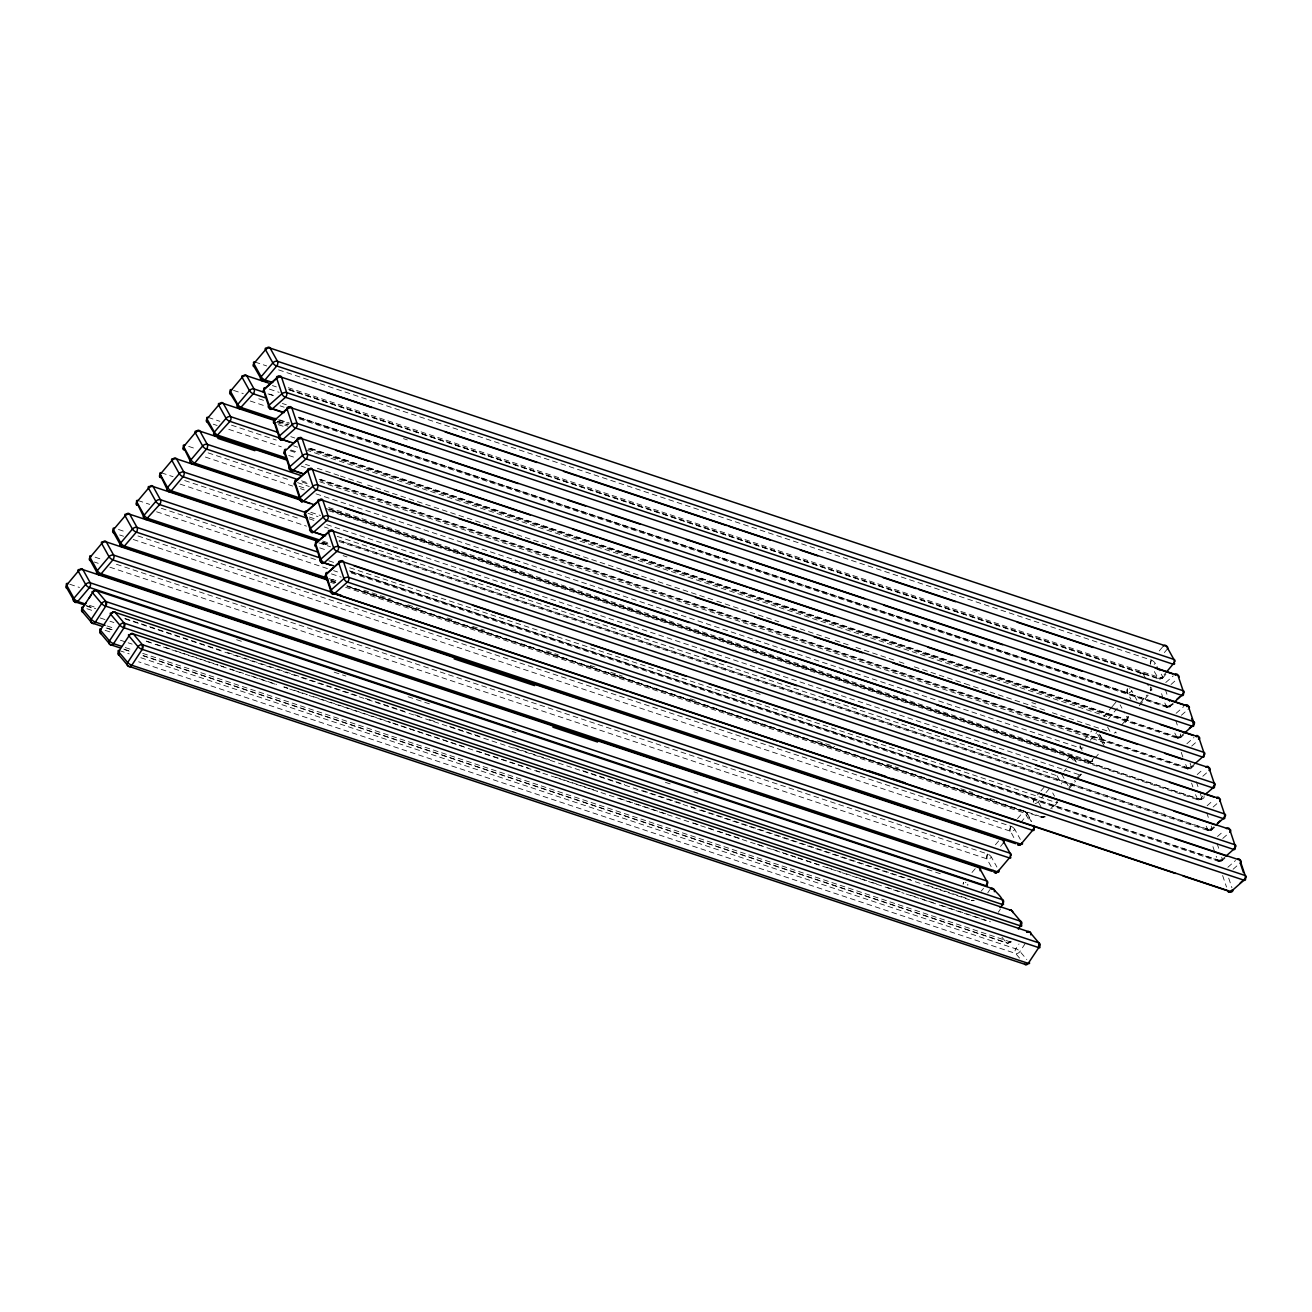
<?xml version="1.0" encoding="UTF-8"?>
<svg xmlns="http://www.w3.org/2000/svg" width="1312" height="1312" viewBox="0 0 1312 1312"><rect width="100%" height="100%" fill="white"/><g stroke="black" fill="none" stroke-linecap="round" stroke-linejoin="round"><path stroke-width="0.75" stroke-dasharray="5 3.75" d="M142.696 653.36L1010.01 941.786A3.51 0.984 33.3 0 0 1011.322 941.376M1166.942 707.414L1168.943 706.824A3.51 1.738 48.5 0 0 1170.517 704.905L1168.582 699.132M1185.687 731.965L1179.291 737.623A3.51 1.738 48.5 0 0 1180.866 735.704L1178.93 729.931M1194.756 763.896L1189.623 768.422A3.51 1.738 48.5 0 0 1191.214 766.503L1189.279 760.73M1204.236 796.581C1205.252 798.992 1196.642 800.615 1199.037 799.779L1199.972 799.221A3.51 1.738 48.5 0 0 1201.562 797.302L1206.679 792.776M1227.064 855.162L1220.668 860.82A3.51 1.738 48.5 0 0 1222.243 858.901L1220.308 853.128M1033.298 802.354L1034.414 798.614L1039.612 792.464M1080.137 745.675L1083.187 753.006M1150.312 663.888L1151.428 660.166L276.373 369.148M1088.96 762.157L1091.174 761.124A3.51 1.361 40.2 0 0 1092.371 759.599A3.51 2.263 -29.1 0 1 1087.779 761.239L329.132 508.941M140.794 657.706L1015.849 948.855L1018.981 943.984M1127.648 719.501L1128.435 716.68M1151.772 690.374L1151.788 688.751A3.51 2.263 -29.1 0 1 1150.87 690.374L1147.213 683.782M328.64 507.531L1091.092 761.255L1095.077 756.516M298.431 417.675L1165.728 706.102A3.51 2.329 -71.6 0 0 1168.943 706.824L1175.339 701.166M325.917 508.531L1199.972 799.32L1206.384 793.563M1151.362 660.28L1151.428 660.166A3.51 1.361 40.2 0 1 1155.249 663.347L1162.563 676.533A3.51 1.361 40.2 0 1 1161.382 678.042L1159.513 679.108L1162.645 678.074M1010.01 941.918L1010.01 941.786A3.51 2.329 -71.6 0 1 1006.534 942.672L143.106 655.541M1019.539 958.088L1015.636 953.463A3.51 2.329 -71.6 0 1 1015.865 948.724L1015.865 948.724A3.51 0.984 33.3 0 1 1019.998 951.479L1026.82 959.58M1168.943 706.824L297.758 417.101M308.779 448.474L1176.077 736.901A3.51 2.329 -71.6 0 0 1179.291 737.623L308.107 447.9M319.111 479.274L1186.425 767.7A3.51 2.329 -71.6 0 0 1189.623 768.422L320.39 479.339M350.156 571.671L1217.454 860.098A3.51 2.329 -71.6 0 0 1220.668 860.82L349.484 571.097M1091.174 761.124L1091.174 761.124A3.51 2.329 -71.6 0 1 1087.779 761.239L1085.942 757.942M1179.291 737.623L1177.389 738.246L1180.669 737.524M1199.972 799.221L1199.972 799.221A3.51 2.329 -71.6 0 1 1196.774 798.5L329.46 510.073M963.123 884.124L963.516 882.812M1127.32 688.98L1127.254 692.67L1130.911 699.263M1189.623 768.422L1187.639 769.012M1220.668 860.82L1218.766 861.443L1222.046 860.721M1081.318 774.178L1076.89 779.558M1057.816 802.042L1052.191 808.782M987.608 853.997L986.837 858.819L993.25 870.364M987.723 892.914L989.806 889.766M998.301 912.266L1000.384 909.118M1025.18 943.59L1019.998 951.479A3.51 2.444 -40.2 0 1 1015.636 953.463L138.629 661.806M1011.306 941.786L1007.403 943.23L141.794 655.36M1034.332 798.746L349.5 570.835M972.012 872.464L975.915 867.839M995.414 844.764L999.318 840.156M1017.522 818.622L1022.835 812.341A3.51 2.329 -71.6 0 1 1026.115 812.341L1031.609 822.23M1040.924 790.923L1044.828 786.314M1067.181 759.845L1069.624 756.958M1085.122 738.623L1091.748 730.768M1112.428 706.315L1104.524 715.663L307.385 450.41M1112.822 705.856L1116.332 701.69M1159.234 650.932L1163.137 646.308M1000.531 846.42L1003.122 843.337M1020.687 822.575L1026.525 815.654A3.51 2.263 -29.1 0 0 1026.115 812.341L347.024 586.497M1044.729 794.104L1038.235 801.796A3.51 2.263 -29.1 0 1 1034.791 803.567M1046.025 792.579L1049.928 787.954M1063.966 771.341L1066.312 768.57M1090.239 740.263L1096.734 732.572M1108.443 718.73L1117.545 707.955M1164.351 652.572L1166.942 649.506M981.212 891.143L983.541 888.372M1050.764 808.832L1056.094 802.518A3.51 2.329 -71.6 0 0 1056.767 801.534M1068.936 787.43L1074.807 780.378M1075.955 779.131L1080.662 773.44M1121.612 724.995L1127.467 718.058A3.51 2.263 -29.1 0 0 1128.205 716.598M1140.472 702.674L1147.082 694.966M1167.254 670.99L1161.382 678.042A3.51 2.329 -71.6 0 1 1159.513 679.108M1069.083 788.791L1075.594 781.099M1095.094 758.024L1098.997 753.4M1124.991 722.633L1127.598 719.55M1139.292 705.708L1148.394 694.95M1162.694 678.042L1166.598 673.4M1092.486 761.108L1090.026 762.272L1087.779 761.239M1127.418 716.713A3.51 2.329 -71.6 0 1 1126.27 719.583L307.484 447.294M326.639 524.603L1079.579 774.851A3.51 2.329 -71.6 0 0 1080.17 773.85M349.812 567.784L1056.176 802.534A3.51 1.361 40.2 0 0 1057.57 801.927M1079.596 774.851L1079.579 774.851A3.51 1.361 40.2 0 0 1080.924 774.08M1069.526 757.073L1069.526 757.073A3.51 1.361 40.2 0 1 1073.331 760.271A3.51 2.263 -29.1 0 0 1072.921 756.958A3.51 2.329 -71.6 0 0 1069.526 757.073L1069.69 757.04M1045.402 816.769L1042.253 817.573M1210.205 830.119L1216.716 824.362M1165.761 682.519L1173.305 675.86M1171.042 684.47L1175.585 680.436M1173.207 704.183L1167.91 707.578M1176.11 713.318L1183.785 706.528M1181.39 715.27L1188.492 708.972M1180.702 737.492L1183.539 734.982M1186.884 743.74L1193.986 737.459M1191.722 746.069L1197.561 740.903M1193.887 765.782L1190.312 768.799L1187.721 769.045L320.308 480.569M1197.216 774.539L1203.202 769.258M1202.792 776.245L1209.188 770.57M1207.138 805.716L1213.534 800.058M1213.124 807.044L1216.962 803.633M1214.584 827.38L1210.992 830.398L1208.319 830.611M1217.487 836.515L1223.883 830.857M1222.768 838.466L1229.869 832.169M1222.079 860.688L1224.916 858.179M1227.835 867.314L1235.51 860.524M1233.1 869.266L1240.217 862.968M1044.368 816.507L1041.63 817.343L348.074 586.694M1126.27 719.583L1126.27 719.583A3.51 1.361 40.2 0 0 1127.467 718.058L1123.81 711.481M1139.882 673.925L1139.882 674.024A3.51 2.329 -71.6 0 1 1143.129 673.892A3.51 2.263 -29.1 0 1 1144.277 675.729M974.357 900.409L971.733 900.557M990.527 921.762L989.412 921.696M339.07 541.528L1208.434 830.644L1210.32 830.02A3.51 1.738 48.5 0 0 1211.894 828.102L1209.959 822.329M1167.631 707.562L297.693 418.331M971.421 900.409L973.258 900.344A3.51 2.329 -71.6 0 1 971.323 900.344M1167.04 707.447L1164.433 702.248M1208.418 830.644L1205.81 825.445M255.02 362.046L266.697 365.933M288.246 387.68L1161.448 678.14M288.558 389.205L1157.971 678.173A3.51 2.329 -71.6 0 0 1158.742 678.944L712.367 530.474M289.28 389.762L710.432 529.818M289.411 389.976L1143.129 673.892L1145.868 678.829M272.42 385.58L276.373 386.892M269.403 389.106L279.128 392.337M269.567 394.125L273.486 395.42M403.456 438.651L407.327 439.93M268.042 393.879L273.88 395.814M282.375 403.473L286.328 404.785M233.552 390.386L243.294 393.616M258.776 398.782L264.68 400.734M280.128 405.867L284.114 407.196M250.248 401.013L265.844 406.212M298.742 417.15L1127.254 692.67A3.51 2.263 -29.1 0 0 1131.846 691.03L1137.34 700.92M279.735 419.906L289.476 423.136M278.439 419.889L288.23 423.153M278.685 421.382L288.722 424.563M277.472 421.316L287.131 424.53M277.652 421.529L287.492 424.809M276.307 422.333L287.836 426.17M278.374 424.678L286.164 427.269M290.788 436.65L294.806 437.995M308.041 449.13L1177.405 738.246L1174.781 733.047M208.214 417.429L219.891 421.316M231.502 425.17L276.274 440.061M293.593 445.818L297.66 447.179M213.266 424.202L217.152 425.498M228.78 429.352L281.326 446.834M290.87 450L298.824 452.656M290.083 450.705L297.873 453.296M288.722 455.477L294.56 457.412M1031.855 702.609L1035.726 703.904M305.483 464.366L309.55 465.711M317.34 468.302L338.726 475.42M340.398 475.977L363.686 483.718M367.573 485.014L714.876 600.502M716.811 601.158L778.902 621.806M791.792 626.086L833.235 639.862M835.17 640.518L848.175 644.848M855.949 647.423L897.26 661.166M899.196 661.806L906.969 664.397M914.284 666.824L964.845 683.634M965.173 683.749L1044.729 710.202M1052.355 712.744L1108.755 731.489M301.284 466.121L305.401 467.498M319.784 481.766L1103.654 742.444A3.51 2.263 -29.1 0 1 1104.507 743.018M301.53 480.782L307.582 482.8M302.367 482.144L310.157 484.735M188.698 446.408L196.488 448.999M208.1 452.87L289.591 479.962M297.594 482.636L309.255 486.506M299.07 486.276L306.86 488.868M205.377 457.052L292.691 486.08M300.448 488.671L304.335 489.95M315.979 493.837L1080.448 748.053A3.51 2.263 -29.1 0 0 1083.056 747.84M330.411 509.532L1072.265 756.253L1073.872 757.68M328.672 510.696L1198.086 799.844L1195.478 794.646M310.78 512.303L320.505 515.534M308.025 513.336L318.012 516.649M309.419 517.076L317.192 519.667M309.173 518.798L315.29 520.831M161.409 472.812L173.086 476.699M184.697 480.553L299.464 518.732M324.392 527.014L328.279 528.31M180.039 484.095L306.467 526.145M337.2 536.362L1057.046 775.753A3.51 2.263 -29.1 0 0 1059.194 775.687M339.136 540.298L1210.32 830.02A3.51 2.329 -71.6 0 1 1207.106 829.299L339.808 540.872M322.703 541.036L330.46 543.611M323.178 542.446L329.361 544.496M322.457 542.364L330.181 544.939M321.916 542.676L330.066 545.382M321.112 543.102L328.902 545.694M318.882 542.922L330.542 546.809M319.751 547.875L325.589 549.81M343.104 555.632L346.991 556.928M747.545 690.145L760.206 694.343M328.836 560.814L334.658 562.75M138.006 500.512L149.683 504.382M161.294 508.252L318.849 560.65M351.354 572.967L1218.782 861.443L1216.158 856.244M156.636 511.795L331.674 569.998M333.625 570.654L337.512 571.934M331.46 573.902L341.186 577.132M332.034 579.314L335.938 580.609M328.787 578.543L336.577 581.118M363.801 590.17L391.025 599.223M407.95 604.865L420.184 608.932M447.408 617.985L455.182 620.576M472.681 626.398L484.358 630.268M546.579 650.965L558.24 654.836M590.334 665.512L596.156 667.447M610.752 672.302L622.413 676.188M690.473 698.82L696.295 700.756M817.36 741.018L834.809 746.823M886.863 764.125L898.523 768.012M960.745 788.709L972.422 792.579M989.92 798.401L997.792 801.025M330.821 580.462L336.643 582.397M346.794 585.775L1039.022 815.982M331.903 580.986L335.757 582.266M347.352 586.12L1025.574 811.652L1027.066 813.063M330.69 580.904L334.544 582.2M331.493 581.347L335.38 582.626M330.476 582.249L334.363 583.545M345.564 587.268L1022.72 812.456A3.51 1.361 40.2 0 1 1026.525 815.654L1030.199 822.247M118.49 529.49L124.328 531.426M137.94 535.952L1011.011 826.314L1009.896 830.037L1013.897 837.728M119.654 534.968L123.558 536.264M133.234 539.478L1010.24 831.136A3.51 2.263 -29.1 0 0 1014.832 829.496L1020.326 839.385M95.087 557.174L100.926 559.125M116.424 564.275L985.673 853.358M94.3 562.012L98.203 563.307M109.831 567.178L986.837 858.819A3.51 2.263 -29.1 0 0 991.429 857.179L996.923 867.068M69.749 584.234L79.474 587.464M236.603 639.715L242.425 641.65M334.199 672.17L345.86 676.057M408.098 696.754L430.631 704.249M512.123 731.342L516.01 732.637M665.414 782.329L671.236 784.264M693.933 791.808L697.82 793.104M927.272 869.397L942.869 874.596M89.396 605.34L95.251 607.292M86.002 605.472L95.743 608.702M124.804 618.362L220.186 650.096M227.632 652.572L358.242 696M365.392 698.378L373.149 700.969M375.101 701.608L408.081 712.58M414.641 714.761L422.415 717.336M429.418 719.681L437.191 722.256M449.639 726.389L481.816 737.098M513.812 747.742L549.728 759.681M582.708 770.652L624.643 784.592M642.847 790.66L683.601 804.207M690.752 806.585L694.638 807.88M701.067 810.012L910.61 879.696M927.978 885.469L968.814 899.048M86.608 606.16L94.333 608.735M125.247 619.002L299.12 676.828M301.055 677.468L747.315 825.888M749.25 826.527L969.486 899.77M86.904 608.719L92.742 610.67M100.253 617.985L108.076 620.592M109.962 621.216L113.898 622.528M107.026 625.955L112.881 627.907M107.42 628.136L113.291 630.088M146.222 641.043L153.996 643.618M155.931 644.274L163.852 646.898M165.624 647.488L173.561 650.129M175.513 650.785L218.022 664.922M219.957 665.561L223.844 666.857M229.961 668.89L237.734 671.482M239.686 672.121L243.573 673.417M251.002 675.893L276.619 684.405M283.982 686.848L287.869 688.144M294.134 690.227L307.27 694.606M313.568 696.688L390.697 722.338M392.649 722.994L464.432 746.872M476.912 751.005L528.457 768.16M536.231 770.734L540.101 772.03M555.632 777.196L597.468 791.103M619.658 798.483L666.217 813.965M693.392 823.001L701.149 825.592M708.3 827.97L716.073 830.545M718.025 831.201L739.952 838.483M757.418 844.305L765.175 846.88M772.473 849.307L780.246 851.898M782.198 852.538L796.22 857.195M798.155 857.851L819.131 864.821M826.921 867.412L834.694 870.004M836.63 870.643L844.42 873.234M846.355 873.874L854.145 876.465M856.08 877.105L860.246 878.499M862.197 879.138L869.954 881.73M871.89 882.369L879.647 884.944M887.191 887.453L902.935 892.685M910.528 895.21L918.302 897.802M920.253 898.458L933.98 903.017M941.639 905.559L986.362 920.434M106.19 627.989L113.914 630.564M146.764 641.486L233.7 670.399M235.619 671.039L243.36 673.614M245.278 674.253L276.192 684.536M283.917 687.111L287.787 688.39M289.722 689.03L307.106 694.819M309.042 695.458L316.766 698.033M318.701 698.673L764.962 847.076M766.897 847.716L795.876 857.359M797.811 857.999L840.32 872.136M842.238 872.775L849.979 875.35M851.898 875.99L904.066 893.341M906.002 893.98L987.132 920.958M105.124 630.318L110.962 632.253M120.409 640.223L126.28 642.175M128.166 642.798L132.118 644.11M125.247 647.538L131.102 649.489M123.705 649.079L131.512 651.67M124.41 649.588L132.135 652.146M119.458 650.604L129.183 653.852M1142.145 673.023L1144.08 674.614M1104.655 715.663L1103.933 716.664A3.51 2.329 -71.6 0 1 1104.622 715.548L1104.622 715.548A3.51 1.361 40.2 0 1 1106.623 716.696M1187.737 769.045L1184.49 761.928M1154.314 671.58L1158.644 678.878M1041.63 817.343L1040.974 816.622A3.51 2.329 -71.6 0 0 1044.155 816.736M1001.974 937.276L1006.534 942.672A3.51 2.444 -40.2 0 0 1010.338 941.376M1120.136 704.888L1121.973 708.185M1107.508 726.963L1110.264 731.899M1100.096 735.048L1104.671 743.297M1099.079 734.212L1103.654 742.444A3.51 2.329 -71.6 0 1 1103.851 742.92M1097.652 734.228L1104.064 745.757M1073.938 757.795L1076.693 762.748M1072.921 756.958L1076.578 763.551M1061.638 774.113L1068.05 785.642M1057.046 775.753L1061.621 783.986M1052.683 792.907L1054.52 796.204M1040.974 806.749L1038.235 801.796A3.51 1.361 40.2 0 0 1034.414 798.614A3.51 2.329 -71.6 0 0 1033.266 801.878M1027.132 813.178L1031.724 821.427M1151.428 660.166L1151.428 660.166A3.51 2.329 -71.6 0 0 1150.362 664.2M1165.351 689.505L1167.286 695.278M1175.7 720.304L1177.635 726.077M1196.38 781.903L1198.971 789.611M1199.611 791.53L1201.562 797.302A3.51 1.984 -18.6 0 1 1196.774 798.5M1206.728 812.702L1209.32 820.41M1217.077 843.501L1219.012 849.274M1228.704 878.154L1231.935 887.781M1163.154 698.394L1160.562 690.702A3.51 1.984 -18.6 0 0 1161.153 690.834M1181.243 752.301L1183.834 759.992M1191.591 783.1L1192.887 786.938M1212.928 846.617L1215.519 854.325M1222.62 875.498L1226.507 887.043M1080.448 748.053A3.51 2.329 -71.6 0 1 1080.071 746.167M1162.563 676.533A3.51 2.263 -29.1 0 1 1157.971 678.173M1155.249 663.347A3.51 2.263 -29.1 0 1 1154.15 664.298M1191.214 766.503A3.51 1.984 -18.6 0 1 1186.425 767.7M1211.894 828.102A3.51 1.984 -18.6 0 1 1207.106 829.299M1170.517 704.905A3.51 1.984 -18.6 0 1 1165.728 706.102M1116.069 733.064A3.51 1.361 40.2 0 0 1115.774 731.916A3.51 2.263 -29.1 0 1 1114.232 733.113M1222.243 858.901A3.51 1.984 -18.6 0 1 1217.454 860.098M1127.254 692.67A3.51 2.329 -71.6 0 1 1127.402 688.816M1150.46 687.062A3.51 2.329 -71.6 0 1 1150.378 690.768M1129.583 688.669A3.51 1.361 40.2 0 1 1129.993 688.964M1131.37 690.342A3.51 1.361 40.2 0 1 1131.846 691.03M1150.722 687.176A3.51 2.263 -29.1 0 1 1151.313 687.636M1180.866 735.704A3.51 1.984 -18.6 0 1 1176.077 736.901M986.837 858.819A3.51 2.329 -71.6 0 1 987.329 854.391M988.592 854.456A3.51 1.361 40.2 0 1 991.429 857.179M967.6 885.305A3.51 2.263 -29.1 0 0 968.026 884.878A3.51 1.361 40.2 0 0 967.551 884.173M965.37 882.254A3.51 1.361 40.2 0 1 965.911 882.615M963.156 883.96A3.51 2.329 -71.6 0 1 963.746 882.369M1010.24 831.136A3.51 2.329 -71.6 0 1 1010.814 826.56M1011.585 826.544A3.51 1.361 40.2 0 1 1014.832 829.496M1042.646 816.687A3.51 2.263 -29.1 0 1 1041.351 816.72"/><path stroke-width="1.5" d="M1000.088 907.576C1007.764 900.803 997.333 894.03 993.282 888.88L96.875 590.761A3.51 2.329 -71.6 0 0 93.398 591.663L93.398 591.663A3.51 0.984 33.3 0 0 92.512 592.745L82.131 608.538A3.51 2.444 -40.2 0 0 82.787 612.179L91.906 622.97L101.614 626.201M278.292 376.396L278.324 376.478A3.51 2.329 -71.6 0 1 281.522 377.216L286.705 392.616A3.51 2.329 -71.6 0 1 285.344 397.388L272.535 408.721L270.649 409.344L269.321 407.983A3.51 1.984 -18.6 0 1 269.108 405.129L263.942 389.73A3.51 1.738 48.5 0 1 265.516 387.811L278.324 376.478A3.51 1.738 48.5 0 0 276.734 378.397L263.942 389.73A3.51 1.984 -18.6 0 0 264.155 392.583A3.51 2.329 -71.6 0 1 264.335 389.566M289.05 446.9L299.005 438.077A3.51 1.738 48.5 0 0 297.43 439.996L284.622 451.328A3.51 1.984 -18.6 0 0 284.835 454.182L289.362 467.662M336.118 565.062L340.382 561.274A3.51 1.738 48.5 0 0 338.808 563.192L325.999 574.525A3.51 1.984 -18.6 0 0 326.048 577.313M1228.098 891.504A3.51 2.329 -71.6 0 0 1231.017 891.619L334.478 593.598L347.418 582.069L1243.94 880.188L1231.017 891.619A3.51 1.738 48.5 0 0 1232.591 889.7M136.924 502.939L144.566 518.519L146.091 519.454L159.752 504.431A3.51 2.329 -71.6 0 0 160.441 499.724L153.11 486.539A3.51 2.329 -71.6 0 0 149.716 486.67A3.51 1.361 40.2 0 0 148.518 488.179L136.809 502.037A3.51 2.263 -29.1 0 0 137.235 505.333M160.326 475.256L167.05 489.179M183.729 447.556L190.453 461.48M126.624 514.025A3.51 2.329 -71.6 0 0 126.313 514.353L126.313 514.353A3.51 1.361 40.2 0 0 125.116 515.878L113.406 529.72A3.51 2.263 -29.1 0 0 113.488 532.885M270.059 383.53L246.722 375.773A3.51 2.329 -71.6 0 0 243.327 375.888L243.327 375.888A3.51 1.361 40.2 0 0 242.13 377.413L249.46 390.599A3.51 1.361 40.2 0 0 253.265 393.78L264.942 397.667M103.812 541.282A3.51 2.329 -71.6 0 1 106.305 541.922L113.636 555.107A3.51 2.329 -71.6 0 1 112.848 559.929L1009.387 857.933L997.563 871.89A3.51 1.361 40.2 0 0 998.76 870.364A3.51 2.263 -29.1 0 1 997.661 871.316M1022.294 842.927A3.51 1.361 40.2 0 1 1020.966 844.206L1033.856 828.84A3.51 2.263 -29.1 0 0 1034.135 828.479M93.398 591.663L95.186 590.236L96.875 590.761L105.977 601.568L1002.384 899.671A3.51 2.444 -40.2 0 1 1003.04 903.312A3.51 0.984 33.3 0 1 1002.155 904.411L105.764 606.16L95.382 622.085A3.51 2.329 -71.6 0 1 91.906 622.97A3.51 2.444 -40.2 0 1 91.25 619.33L82.131 608.538A3.51 0.984 33.3 0 1 83.017 607.44L83.017 607.44A3.51 2.329 -71.6 0 0 82.426 608.67M1018.309 929.158L1020.506 925.878L123.984 627.759L113.488 643.798M319.144 539.855L171.249 490.819L183.073 476.732A3.51 2.329 -71.6 0 0 183.844 472.041L176.513 458.856A3.51 2.329 -71.6 0 0 173.512 458.56M297.857 479.569L206.476 449.048L194.652 463.136L299.759 497.937M1184.982 732.588L1192.231 726.208L295.692 428.073L282.752 439.602L292.609 442.751M307.238 518.158L183.073 476.732A3.51 1.361 40.2 0 1 179.252 473.681L171.921 460.496A3.51 1.361 40.2 0 1 172.528 458.839M112.438 612.31L111.618 613.245A3.51 0.984 33.3 0 0 110.733 614.344L100.352 630.121A3.51 2.444 -40.2 0 0 101.008 633.762L110.126 644.569L119.835 647.8M105.682 606.21L105.747 606.308A3.51 0.984 33.3 0 1 101.631 603.553L92.512 592.745A3.51 2.444 -40.2 0 1 96.875 590.761M121.376 646.258L113.603 643.667A3.51 2.329 -71.6 0 1 110.126 644.569A3.51 2.444 -40.2 0 1 109.47 640.912L119.851 625.135A3.51 2.444 -40.2 0 1 124.197 623.151L123.968 627.89A3.51 0.984 33.3 0 1 119.851 625.135L110.733 614.344A3.51 2.444 -40.2 0 1 115.095 612.36L1011.503 910.462L1020.605 921.254L1020.375 926.01A3.51 2.329 -71.6 0 0 1020.605 921.254L124.197 623.151L115.095 612.36L113.39 611.818M264.171 390.058L264.155 392.583M997.628 871.972L995.693 872.956L994.168 872.004A3.51 2.329 -71.6 0 0 997.563 871.89L101.155 573.787A3.51 1.361 40.2 0 1 97.334 570.589L90.02 557.42A3.51 1.361 40.2 0 1 91.2 555.894L90.512 557.01A3.51 2.329 -71.6 0 1 91.2 555.894L91.2 555.894M1021.015 844.288L1019.096 845.256L1017.571 844.321A3.51 2.329 -71.6 0 0 1020.966 844.206L124.427 546.054L136.35 532.114A3.51 2.329 -71.6 0 0 137.038 527.424L129.708 514.238A3.51 2.329 -71.6 0 0 127.149 513.632M183.664 448.064A3.51 2.329 -71.6 0 0 184.041 449.95A3.51 2.263 -29.1 0 1 183.614 446.654L196.521 431.271A3.51 2.329 -71.6 0 1 199.916 431.156L207.247 444.342A3.51 2.329 -71.6 0 1 206.46 449.163L206.46 449.163A3.51 1.361 40.2 0 1 202.655 445.982L195.324 432.796A3.51 1.361 40.2 0 1 196.177 431.189M1029.264 962.483A3.51 0.984 33.3 0 1 1028.231 963.369L1038.727 947.608L142.221 649.342L131.708 665.397M295.758 428.073L295.676 428.188A3.51 1.738 48.5 0 1 292.248 424.596L287.082 409.196A3.51 1.738 48.5 0 1 288.656 407.278L282.26 412.952M111.684 613.098L111.618 613.245A3.51 2.329 -71.6 0 1 112.225 612.507M1231.017 891.619L1228.327 891.783M1027.066 932.012L1029.723 932.045L1038.825 942.852A3.51 2.329 -71.6 0 1 1038.596 947.592L1038.825 942.852L142.418 644.733A3.51 2.329 -71.6 0 1 142.188 649.489L142.418 644.733L133.316 633.942L130.659 633.909M105.977 601.568A3.51 2.329 -71.6 0 1 105.747 606.308L105.977 601.568A3.51 2.444 -40.2 0 0 101.631 603.553L91.25 619.33A3.51 0.984 33.3 0 0 95.382 622.085L105.108 625.316M123.918 627.776L123.968 627.89A3.51 2.329 -71.6 0 0 124.197 623.151M142.27 649.342L142.188 649.489A3.51 0.984 33.3 0 1 138.055 646.718L128.953 635.926A3.51 0.984 33.3 0 1 129.248 634.68M274.52 420.857L275.864 418.61A3.51 1.738 48.5 0 0 274.274 420.529A3.51 1.984 -18.6 0 0 274.503 423.382L279.669 438.782L280.998 440.143L282.884 439.52A3.51 1.738 48.5 0 1 279.456 435.928L274.274 420.529L287.082 409.196A3.51 1.984 -18.6 0 1 291.871 408.016L1188.278 706.118A3.51 1.984 -18.6 0 1 1189.328 707.808M295.2 482.455L296.545 480.208A3.51 2.329 -71.6 0 0 295.315 482.127M299.07 437.978L299.005 438.077A3.51 2.329 -71.6 0 1 302.219 438.815L1198.627 736.918L1203.793 752.317A3.51 1.984 -18.6 0 1 1204.006 755.171A3.51 1.738 48.5 0 1 1202.432 757.09L1195.314 763.387M67.109 584.709L67.798 583.578M230.912 390.861L231.617 389.746A3.51 1.361 40.2 0 0 230.42 391.255A3.51 2.263 -29.1 0 0 230.846 394.568L239.702 408.688L253.265 393.78A3.51 2.329 -71.6 0 0 254.052 388.959L246.722 375.773A3.51 2.263 -29.1 0 0 242.13 377.413M254.315 363.178L255.02 362.046A3.51 2.329 -71.6 0 0 254.561 362.719M84.05 605.865L86.133 602.7M89.249 597.977L91.315 594.812M101.09 629.022L101.237 629.022A3.51 0.984 33.3 0 0 100.352 630.121L109.47 640.912A3.51 0.984 33.3 0 0 113.603 643.667L113.439 643.7M1002.155 904.411L1002.319 904.362A3.51 2.329 -71.6 0 0 1002.384 899.671M265.516 387.811L264.712 388.795A3.51 2.329 -71.6 0 1 265.516 387.811L265.352 387.844M316.438 542.791L317.242 541.807M326.77 573.59L333.264 567.571M78.343 571.114L66.617 585.103A3.51 2.263 -29.1 0 0 67.027 588.416L75.014 602.306L77.752 601.47L89.544 587.497L985.853 885.731A3.51 2.329 -71.6 0 0 986.64 880.91L979.31 867.724A3.51 2.329 -71.6 0 0 978.637 867.002M173.118 458.97L160.212 474.337A3.51 2.263 -29.1 0 0 160.638 477.65A3.51 2.329 -71.6 0 1 160.277 475.584M273.88 420.283L223.319 403.473A3.51 2.329 -71.6 0 0 219.924 403.588L207.017 418.954A3.51 2.263 -29.1 0 0 207.444 422.267L216.3 436.388L229.961 421.349L280.424 438.29M242.146 377.282L230.42 391.255L237.751 404.44A3.51 1.361 40.2 0 0 241.572 407.638L276.57 419.266M1167.221 671.121L1174.273 662.675M254.872 362.128L255.02 362.046A3.51 1.361 40.2 0 0 253.823 363.572A3.51 2.263 -29.1 0 0 254.249 366.884L262.236 380.775L264.975 379.939L276.766 365.966L1173.076 664.2A3.51 2.329 -71.6 0 0 1173.863 659.378L1166.532 646.193L270.124 348.09A3.51 2.329 -71.6 0 0 266.73 348.205L266.73 348.205A3.51 1.361 40.2 0 0 265.532 349.73L253.823 363.572L261.154 376.757A3.51 1.361 40.2 0 0 264.975 379.939L272.748 382.53M231.47 389.812L231.502 389.861A3.51 2.329 -71.6 0 0 231.24 390.271M184.812 445.129L184.812 445.129A3.51 1.361 40.2 0 0 183.614 446.654L190.945 459.823A3.51 1.361 40.2 0 0 194.766 463.021L192.897 464.071L191.372 463.136A3.51 2.263 -29.1 0 1 190.945 459.823L202.655 445.982A3.51 2.263 -29.1 0 1 207.247 444.342L300.579 475.387M161.261 472.894L161.409 472.812A3.51 1.361 40.2 0 0 160.212 474.337L167.542 487.523A3.51 1.361 40.2 0 0 171.364 490.704L171.364 490.704A3.51 2.329 -71.6 0 1 167.969 490.819A3.51 2.263 -29.1 0 1 167.542 487.523L179.252 473.681A3.51 2.263 -29.1 0 1 183.844 472.041L304.4 512.123M1174.519 663.249A3.51 1.361 40.2 0 1 1173.076 664.2L1173.207 664.102M1033.446 825.527A3.51 2.329 -71.6 0 1 1032.659 830.348L136.35 532.114A3.51 1.361 40.2 0 1 132.446 529.064L125.116 515.878A3.51 2.263 -29.1 0 1 129.708 514.238L328.049 580.199M986.001 885.731L985.853 885.731A3.51 1.361 40.2 0 0 987.28 884.714M241.408 407.704L241.572 407.638A3.51 2.329 -71.6 0 1 238.161 407.753A3.51 2.263 -29.1 0 1 237.751 404.44L249.46 390.599A3.51 2.263 -29.1 0 1 254.052 388.959L263.778 392.19M207.952 417.364A3.51 1.361 40.2 0 0 207.017 418.954L214.348 432.14A3.51 2.263 -29.1 0 0 214.758 435.436A3.51 2.329 -71.6 0 0 218.169 435.322L286.229 457.954M137.875 500.495L137.858 500.512A3.51 1.361 40.2 0 0 136.809 502.037L144.14 515.206A3.51 1.361 40.2 0 0 147.961 518.404L326.852 577.887M101.04 573.902L112.947 559.814A3.51 1.361 40.2 0 1 109.044 556.747L101.713 543.562A3.51 1.361 40.2 0 1 102.91 542.053L102.795 542.004M218.022 435.305L218.169 435.322A3.51 1.361 40.2 0 1 214.348 432.14L226.058 418.298A3.51 2.263 -29.1 0 1 230.65 416.658L277.308 432.173M113.832 533.033L121.163 546.202A3.51 2.329 -71.6 0 0 124.558 546.087L124.558 546.087A3.51 1.361 40.2 0 1 120.737 542.906L113.406 529.72A3.51 1.361 40.2 0 1 114.095 528.08M288.755 407.179L288.656 407.278A3.51 2.329 -71.6 0 1 291.871 408.016L297.037 423.415A3.51 2.329 -71.6 0 1 295.676 428.188L295.676 428.089M309.452 468.778L297.824 479.077M1038.743 947.526L1038.596 947.592A3.51 0.984 33.3 0 0 1039.481 946.493M1032.659 830.348L1032.659 830.348A3.51 1.361 40.2 0 0 1033.856 828.84M147.797 518.437L147.961 518.404A3.51 2.329 -71.6 0 1 144.566 518.519A3.51 2.263 -29.1 0 1 144.14 515.206L155.849 501.364A3.51 2.263 -29.1 0 1 160.441 499.724L317.947 552.106M296.545 480.208L296.545 480.208A3.51 1.738 48.5 0 0 294.97 482.127L300.136 497.527A3.51 1.738 48.5 0 0 303.564 501.118L316.471 489.671L1212.911 787.922L1205.662 794.186M312.01 506.481L306.893 511.008A3.51 1.738 48.5 0 0 305.319 512.926A3.51 1.984 -18.6 0 0 305.04 515.55M312.584 505.973L319.702 499.675A3.51 1.738 48.5 0 0 318.111 501.594L305.319 512.926L310.485 528.326A3.51 1.984 -18.6 0 0 310.698 531.18L312.026 532.541L313.912 531.918L326.819 520.47A3.51 2.329 -71.6 0 0 328.082 515.813L322.9 500.413A3.51 2.329 -71.6 0 0 320.39 499.216M319.8 539.544L327.475 532.754M1176.93 699.247L1179.488 696.967M1174.634 701.789L1181.866 695.393L285.442 397.274A3.51 1.738 48.5 0 1 281.916 393.797L276.734 378.397A3.51 1.984 -18.6 0 1 281.522 377.216L1177.93 675.319A3.51 1.984 -18.6 0 1 1178.848 677.32M1189.394 728.16L1192.247 725.634M1211.517 788.496L1214.354 785.97A3.51 1.984 -18.6 0 0 1214.141 783.116L1208.975 767.717L312.568 469.614A3.51 2.329 -71.6 0 0 309.353 468.876L309.353 468.794A3.51 1.738 48.5 0 0 307.762 470.795L294.97 482.127A3.51 1.984 -18.6 0 0 295.184 484.981L300.366 500.38L301.678 501.742L303.564 501.118A3.51 2.329 -71.6 0 1 300.366 500.38A3.51 1.984 -18.6 0 1 300.136 497.527L312.945 486.194A3.51 1.984 -18.6 0 1 317.734 485.014L1214.141 783.116A3.51 2.329 -71.6 0 1 1212.78 787.889L1212.78 787.889A3.51 1.738 48.5 0 0 1214.354 785.97M1217.585 823.067L1220.439 820.541M1216.011 824.986L1223.243 818.59L326.819 520.47A3.51 1.738 48.5 0 1 323.293 516.994L318.111 501.594A3.51 1.984 -18.6 0 1 322.9 500.413L1219.307 798.516L1224.49 813.916A3.51 1.984 -18.6 0 1 1224.703 816.769A3.51 1.738 48.5 0 1 1223.128 818.688L1223.128 818.688A3.51 2.329 -71.6 0 0 1224.49 813.916L328.082 515.813A3.51 1.984 -18.6 0 0 323.293 516.994L310.485 528.326A3.51 1.738 48.5 0 0 313.912 531.918L325.573 535.788M1226.359 855.785L1233.592 849.389L336.938 551.335L324.13 562.799L333.986 565.948M1240.266 882.91L1245.383 878.368A3.51 1.738 48.5 0 1 1243.809 880.286L1243.809 880.286A3.51 2.329 -71.6 0 0 1245.17 875.514L1240.004 860.114A3.51 2.329 -71.6 0 0 1237.741 858.819M275.864 418.61L275.864 418.61A3.51 2.329 -71.6 0 0 275.34 419.184M1245.695 878.072A3.51 1.984 -18.6 0 0 1245.17 875.514L348.762 577.411A3.51 1.984 -18.6 0 0 343.974 578.592L331.182 589.924A3.51 1.738 48.5 0 0 334.609 593.516L332.707 594.139L331.395 592.778A3.51 1.984 -18.6 0 1 331.182 589.924L325.999 574.525A3.51 1.738 48.5 0 1 327.574 572.606L327.574 572.606A3.51 2.329 -71.6 0 0 326.54 574.049M264.794 394.518L269.321 407.983A3.51 2.329 -71.6 0 0 272.535 408.721L284.196 412.591M286.016 449.36A3.51 1.738 48.5 0 0 284.622 451.328L289.788 466.728A3.51 1.738 48.5 0 0 293.216 470.319L306.122 458.872L1202.596 757.073A3.51 2.329 -71.6 0 0 1203.793 752.317L307.385 454.214A3.51 1.984 -18.6 0 0 302.596 455.395L289.788 466.728A3.51 1.984 -18.6 0 0 290.018 469.581L291.33 470.942L293.216 470.319L302.941 473.55M1020.539 925.96L1020.375 926.01A3.51 0.984 33.3 0 0 1021.376 925.042M191.372 463.136A3.51 2.329 -71.6 0 0 194.766 463.021L194.635 462.988M272.404 408.803L272.535 408.721A3.51 1.738 48.5 0 1 269.108 405.129L281.916 393.797A3.51 1.984 -18.6 0 1 286.705 392.616L1183.112 690.719A3.51 1.984 -18.6 0 1 1184.047 692.654M1175.585 675.008A3.51 1.738 48.5 0 0 1174.732 674.598A3.51 2.329 -71.6 0 1 1177.93 675.319L1183.112 690.719A3.51 2.329 -71.6 0 1 1181.751 695.491L1181.882 695.508A3.51 1.738 48.5 0 0 1183.326 693.572A3.51 1.984 -18.6 0 0 1183.621 693.277M282.72 439.536L282.884 439.52A3.51 2.329 -71.6 0 1 279.669 438.782A3.51 1.984 -18.6 0 1 279.456 435.928L292.248 424.596A3.51 1.984 -18.6 0 1 297.037 423.415L1193.444 721.518A3.51 1.984 -18.6 0 1 1193.674 724.372A3.51 1.738 48.5 0 1 1192.083 726.29L1192.083 726.29A3.51 2.329 -71.6 0 0 1193.444 721.518L1188.278 706.118A3.51 2.329 -71.6 0 0 1185.064 705.397L1159.792 696.984M321.145 562.241A3.51 2.329 -71.6 0 0 324.261 562.717L324.261 562.717A3.51 1.738 48.5 0 1 320.833 559.125L315.651 543.726A3.51 1.738 48.5 0 1 316.897 541.725M293.068 470.385L293.216 470.319A3.51 2.329 -71.6 0 1 290.018 469.581M334.462 593.598L334.609 593.516A3.51 2.329 -71.6 0 1 331.395 592.778L326.212 577.378M124.394 546.136L122.688 547.153L121.163 546.202A3.51 2.263 -29.1 0 1 120.737 542.906L132.446 529.064A3.51 2.263 -29.1 0 1 137.038 527.424L341.202 595.32M171.2 490.737L169.494 491.77L167.969 490.819M324.097 562.733L322.375 563.34L321.046 561.979L315.88 546.579A3.51 1.984 -18.6 0 1 315.651 543.726L328.459 532.393A3.51 1.738 48.5 0 1 330.034 530.474L330.034 530.474A3.51 2.329 -71.6 0 1 333.248 531.212L1229.656 829.315L1234.822 844.715A3.51 1.984 -18.6 0 1 1235.281 847.339M1030.789 934.866A3.51 2.444 -40.2 0 0 1029.723 932.045L133.316 633.942A3.51 2.444 -40.2 0 0 128.953 635.926L118.572 651.703L127.69 662.494A3.51 0.984 33.3 0 0 131.823 665.266L1028.231 963.369A3.51 2.329 -71.6 0 1 1024.754 964.254L128.346 666.152L119.228 655.36A3.51 2.444 -40.2 0 1 118.572 651.703A3.51 0.984 33.3 0 1 118.818 650.457M313.748 531.934L313.912 531.918A3.51 2.329 -71.6 0 1 310.698 531.18M67.535 583.512A3.51 1.361 40.2 0 0 66.617 585.103L73.931 598.288A3.51 1.361 40.2 0 0 77.752 601.47L85.526 604.061M131.659 665.315L131.823 665.266A3.51 2.329 -71.6 0 1 128.346 666.152A3.51 2.444 -40.2 0 1 127.69 662.494L138.055 646.718A3.51 2.444 -40.2 0 1 142.418 644.733M77.588 601.503L77.752 601.47A3.51 2.329 -71.6 0 1 74.358 601.585A3.51 2.263 -29.1 0 1 73.931 598.288L85.641 584.447A3.51 2.263 -29.1 0 1 90.233 582.807L986.64 880.91A3.51 2.263 -29.1 0 1 987.264 883.944M264.811 379.972L264.975 379.939A3.51 2.329 -71.6 0 1 261.564 380.054A3.51 2.263 -29.1 0 1 261.154 376.757L272.863 362.916A3.51 2.263 -29.1 0 1 277.455 361.276L1173.863 659.378A3.51 2.263 -29.1 0 1 1174.896 661.642M1009.797 909.921L1011.503 910.462A3.51 2.444 -40.2 0 1 1012.749 912.529M326.819 392.616L371.657 407.524M445.178 431.976L536.936 462.496M563.537 471.336L577.116 475.862M579.068 476.502L726.52 525.538M728.455 526.178L770.275 540.085M800.254 550.056L817.72 555.862M883.058 577.592L916.104 588.596M918.613 589.416L955.48 601.683M1017.226 622.216L1093.24 647.488M1155.282 668.12L1172.78 673.942M261.564 380.054L267.402 382.005M331.346 421.48L426.728 453.198M449.704 460.84L518.109 483.587M568.063 500.2L585.529 506.006M611.441 514.632L640.617 524.324M686.422 539.56L727.16 553.106M749.496 560.536L864.92 598.928M883.681 605.16L1002.68 644.733M1021.736 651.08L1082.236 671.203M271.272 408.639L280.998 411.87M238.161 407.753L273.175 419.397M335.872 450.344L369 461.365M454.231 489.704L530.392 515.042M572.59 529.064L597.813 537.461M599.748 538.1L747.217 587.136M749.152 587.776L834.514 616.181M888.191 634.024L909.577 641.142M927.65 647.144L952.873 655.541M1026.246 679.928L1090.633 701.346M1160.415 724.552L1193.477 735.54M279.669 438.782L289.394 442.013M214.758 435.436L286.705 459.364M287.41 460.266L199.916 431.156A3.51 2.263 -29.1 0 0 195.324 432.796M217.858 438.372L254.856 450.672M340.398 479.208L420.184 505.743M458.757 518.568L586.808 561.159M620.461 572.344L637.96 578.166M695.458 597.288L724.568 606.964M754.63 616.968L799.352 631.843M813.817 636.648L862.328 652.786M892.701 662.888L1000.088 698.591M1026.87 707.496L1137.848 744.412M1164.925 753.416L1182.473 759.254M291.953 470.237L301.678 473.468M344.925 508.072L362.473 513.91M463.267 547.432L469.089 549.367M471.041 550.007L527.752 568.867M581.626 586.792L618.493 599.059M620.445 599.699L689.144 622.544M699.985 626.152L906.936 694.966M936.702 704.872L954.168 710.678M1031.38 736.36L1091.928 756.499M1169.435 782.264L1214.158 797.138M193.307 463.776L301.957 499.921M313.289 504.349L176.513 458.856A3.51 2.263 -29.1 0 0 171.921 460.496M300.366 500.38L310.075 503.611M349.435 536.936L417.544 559.584M467.794 576.296L477.502 579.527M479.438 580.166L578.936 613.262M586.152 615.656L650.883 637.173M704.511 655.016L725.848 662.117M763.666 674.68L796.712 685.684M822.87 694.376L863.608 707.922M897.834 719.304L1001.368 753.744M1035.89 765.224L1139.128 799.549M1173.945 811.128L1214.797 824.723M312.65 531.836L324.31 535.706M169.904 491.475L317.684 540.626M316.454 540.856L153.11 486.539A3.51 2.263 -29.1 0 0 148.518 488.179L155.849 501.364A3.51 1.361 40.2 0 0 159.654 504.546L319.111 557.584M353.961 565.8L402.604 581.97M472.32 605.16L489.786 610.966M492.049 611.72L521.225 621.412M590.679 644.52L686.504 676.385M709.038 683.88L967.092 769.701M1040.4 794.072L1085.45 809.061M1087.386 809.701L1093.208 811.636M1174.568 838.696L1227.097 856.162M321.046 561.979L330.772 565.21M146.501 519.158L326.95 579.166M868.167 770.554L885.666 776.376M891.799 778.426L905.395 782.936M331.395 592.778L628.251 691.506M630.186 692.146L777.655 741.198M779.59 741.838L1175.404 873.464M1183.08 876.022L1227.802 890.897M121.163 546.202L1015.619 843.665M454.1 658.837L534.591 685.602M1010.912 855.867A3.51 2.263 -29.1 0 0 1010.043 853.21L1002.712 840.041L106.305 541.922A3.51 2.263 -29.1 0 0 101.713 543.562L90.02 557.42A3.51 2.263 -29.1 0 0 90.43 560.716L90.085 559.634A3.51 2.329 -71.6 0 0 90.43 560.716L97.76 573.902L992.216 871.365M552.926 727.176L597.567 742.018M74.358 601.585L84.083 604.832M276.553 366.048L276.668 366.097A3.51 1.361 40.2 0 1 272.863 362.916L265.532 349.73A3.51 2.263 -29.1 0 1 270.124 348.09L277.455 361.276A3.51 2.329 -71.6 0 1 276.668 366.097L276.652 365.982M993.282 888.88L990.626 888.831A3.51 2.329 -71.6 0 1 993.282 888.88A3.51 2.444 -40.2 0 1 994.348 891.701M97.76 573.902L99.286 574.836L101.155 573.787A3.51 2.329 -71.6 0 1 97.826 574.016A3.51 2.263 -29.1 0 1 97.334 570.589L109.044 556.747A3.51 2.263 -29.1 0 1 113.636 555.107L1010.043 853.21A3.51 2.329 -71.6 0 1 1009.256 858.048L1009.256 858.048A3.51 1.361 40.2 0 0 1010.765 857.376M218.727 405.113L226.058 418.298A3.51 1.361 40.2 0 0 229.862 421.48L229.862 421.48A3.51 2.329 -71.6 0 0 230.65 416.658L223.319 403.473A3.51 2.263 -29.1 0 0 218.727 405.113A3.51 1.361 40.2 0 1 219.924 403.588M78.31 571.261L85.641 584.447A3.51 1.361 40.2 0 0 89.446 587.628L89.462 587.497A3.51 2.329 -71.6 0 0 90.233 582.807L82.902 569.621A3.51 2.329 -71.6 0 0 79.507 569.736L79.507 569.736A3.51 1.361 40.2 0 0 78.31 571.261A3.51 2.263 -29.1 0 1 82.902 569.621L979.31 867.724A3.51 2.263 -29.1 0 1 979.998 870.676M1191.722 718.599L1193.674 724.372M1240.217 862.968L1243.448 872.595M305.532 515.78L310.058 529.261M66.682 587.317L67.027 588.416A3.51 2.329 -71.6 0 1 66.666 587.169M284.655 452.984L284.835 454.182A3.51 2.329 -71.6 0 1 284.671 453.296M274.323 422.185L274.503 423.382A3.51 2.329 -71.6 0 1 274.339 421.857M183.926 446.736A3.51 2.329 -71.6 0 1 184.352 445.801M253.872 365.474A3.51 2.329 -71.6 0 1 253.872 364.982M1163.137 646.308A3.51 2.329 -71.6 0 1 1166.532 646.193A3.51 2.263 -29.1 0 1 1167.434 648.768M1195.839 735.868A3.51 2.329 -71.6 0 1 1198.627 736.918A3.51 1.984 -18.6 0 1 1199.283 739.312M1195.773 736.344A3.51 1.738 48.5 0 1 1196.544 736.786M1198.479 738.968A3.51 1.738 48.5 0 1 1198.676 739.378M1216.896 797.286A3.51 2.329 -71.6 0 1 1219.307 798.516A3.51 1.984 -18.6 0 1 1219.832 801.074M305.926 512.287A3.51 2.329 -71.6 0 1 306.368 511.582M1216.847 798.139A3.51 1.738 48.5 0 1 1217.224 798.385M340.989 560.864A3.51 2.329 -71.6 0 1 343.596 562.012L1240.004 860.114A3.51 1.984 -18.6 0 1 1240.512 862.673M1231.935 890.192A3.51 1.984 -18.6 0 1 1231.263 890.536M1205.761 766.995A3.51 2.329 -71.6 0 1 1208.975 767.717A3.51 1.984 -18.6 0 1 1209.188 770.57A3.51 1.738 48.5 0 0 1209.024 770.16M207.444 422.267A3.51 2.329 -71.6 0 1 207.214 421.759M1226.441 828.594A3.51 2.329 -71.6 0 1 1229.656 829.315A3.51 1.984 -18.6 0 1 1229.869 832.169M1235.199 848.241A3.51 1.738 48.5 0 1 1233.46 849.487L1233.46 849.487A3.51 2.329 -71.6 0 0 1234.822 844.715L338.414 546.612A3.51 1.984 -18.6 0 0 333.625 547.793L320.833 559.125A3.51 1.984 -18.6 0 0 320.784 561.88M230.846 394.568A3.51 2.329 -71.6 0 1 230.666 394.19M274.618 420.529A3.51 2.329 -71.6 0 1 274.897 419.889M1186.573 706.282A3.51 1.738 48.5 0 1 1186.934 706.61M130.216 634.319A3.51 2.329 -71.6 0 1 133.316 633.942M1038.825 942.852A3.51 2.444 -40.2 0 1 1039.711 946.083M1026.853 932.209A3.51 2.329 -71.6 0 1 1029.723 932.045M119.228 655.36A3.51 2.329 -71.6 0 1 118.736 652.359M1027.706 963.664A3.51 2.444 -40.2 0 1 1024.754 964.254M112.799 612.064A3.51 2.329 -71.6 0 1 115.095 612.36M1020.605 921.254A3.51 2.444 -40.2 0 1 1021.392 924.698M1009.568 910.003A3.51 2.329 -71.6 0 1 1011.503 910.462M101.008 633.762A3.51 2.329 -71.6 0 1 100.532 632.81M82.787 612.179A3.51 2.329 -71.6 0 1 82.213 610.769M996.776 871.791A3.51 2.263 -29.1 0 1 994.168 872.004M1002.04 839.303A3.51 2.329 -71.6 0 1 1002.712 840.041A3.51 2.263 -29.1 0 1 1003.401 842.976M67.174 584.545A3.51 2.329 -71.6 0 1 67.601 583.84M1021.917 842.944A3.51 2.263 -29.1 0 1 1021.343 843.436M1019.719 844.256A3.51 2.263 -29.1 0 1 1017.571 844.321M1034.61 827.232A3.51 2.263 -29.1 0 1 1034.496 827.724M113.488 531.934A3.51 2.329 -71.6 0 1 113.488 530.802M137.12 505.087A3.51 2.329 -71.6 0 1 137.12 502.119M316.372 489.671L316.372 489.786A3.51 1.738 48.5 0 1 312.945 486.194L307.762 470.795A3.51 1.984 -18.6 0 1 312.568 469.614L317.734 485.014A3.51 2.329 -71.6 0 1 316.372 489.786L316.422 489.671M306.04 458.872L306.024 458.987A3.51 1.738 48.5 0 1 302.596 455.395L297.43 439.996A3.51 1.984 -18.6 0 1 302.219 438.815L307.385 454.214A3.51 2.329 -71.6 0 1 306.024 458.987L306.024 458.888M337.069 551.27L337.053 551.384A3.51 1.738 48.5 0 1 333.625 547.793L328.459 532.393A3.51 1.984 -18.6 0 1 333.248 531.212L338.414 546.612A3.51 2.329 -71.6 0 1 337.053 551.384L337.053 551.27M347.418 582.069L347.401 582.184A3.51 1.738 48.5 0 1 343.974 578.592L338.808 563.192A3.51 1.984 -18.6 0 1 343.596 562.012L348.762 577.411A3.51 2.329 -71.6 0 1 347.401 582.184L347.401 582.069"/></g></svg>
